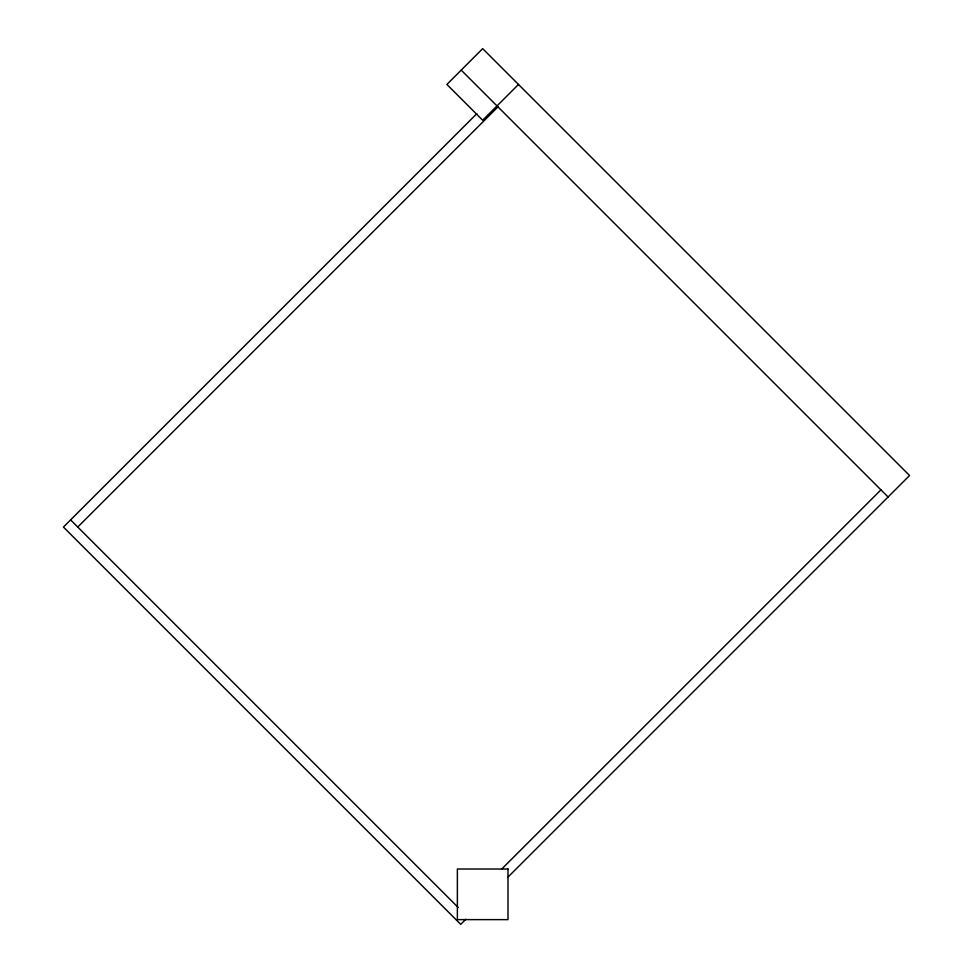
<?xml version="1.0" encoding="UTF-8"?>
<svg xmlns="http://www.w3.org/2000/svg" width="973" height="973" viewBox="0 0 973 973"><rect width="100%" height="100%" fill="white"/><g stroke="black" fill="none" stroke-linecap="round" stroke-linejoin="round"><path stroke-width="1.46" d="M476.819 113.683L63.44 527.062L460.728 924.35L465.848 919.242M518.475 84.444L482.681 120.238L446.899 84.444L482.681 48.65L909.56 475.517L507.651 877.427M77.755 527.062L497.957 106.872M501.569 869.193L880.93 489.845M461.214 70.129L888.081 496.996M70.603 519.898L458.222 907.529M507.991 869.011L457.371 869.011L457.371 919.619L507.991 919.619L507.991 869.011"/></g></svg>
